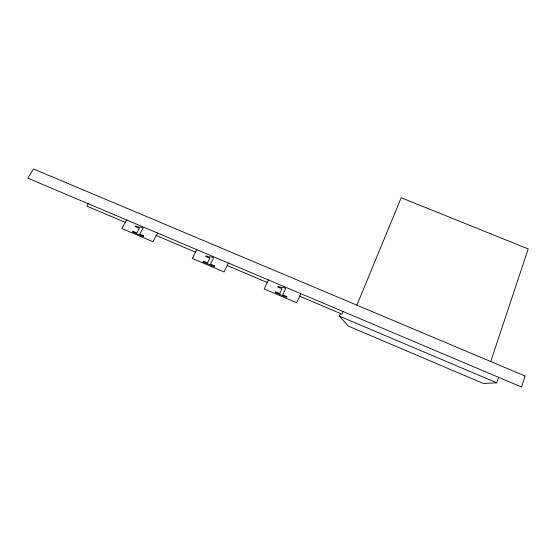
<?xml version="1.0" encoding="UTF-8"?>
<svg xmlns="http://www.w3.org/2000/svg" width="556" height="556" viewBox="0 0 556 556"><rect width="100%" height="100%" fill="white"/><g stroke="black" fill="none" stroke-linecap="round" stroke-linejoin="round"><path stroke-width="0.83" d="M340.522 313.521L339.431 316.142L348.258 326.08L483.442 383.501L496.758 382.827L498.558 377.302M490.746 361.539L528.2 248.928L401.21 197.741L356.889 305.154M343.059 311.527L341.968 314.133L299.621 296.202M300.761 293.631L296.702 302.763L264.225 288.974L268.423 279.953M228.426 263.037L224.068 271.926L192.279 258.429L196.768 249.644M157.605 233.082L152.956 241.735L121.834 228.516L126.608 219.967M88.251 203.746L86.868 206.116L125.26 222.372M156.299 235.515L195.504 252.118M227.202 265.539L267.241 282.497M339.431 316.142L496.758 382.827M525.024 375.981L521.57 387.032L27.8 178.17L33.568 168.968L525.024 375.981M286.896 296.612L286.562 297.349L275.144 292.505L275.477 291.768L279.724 293.568L281.92 288.738L277.687 286.952L277.986 286.291L281.621 287.577L283.254 287.327L285.687 288.355L282.74 294.847L286.896 296.612M214.54 265.914L214.178 266.63L203.003 261.883L203.364 261.167L207.513 262.932L209.876 258.234L205.734 256.476L206.054 255.843L209.612 257.101L211.252 256.858L213.629 257.866L210.474 264.183L214.54 265.914M143.698 235.855L143.316 236.557L132.37 231.908L132.759 231.213L136.825 232.936L139.334 228.363L135.275 226.646L135.615 226.021L139.111 227.258L140.751 227.029L143.08 228.009L139.716 234.166L143.698 235.855"/></g></svg>
